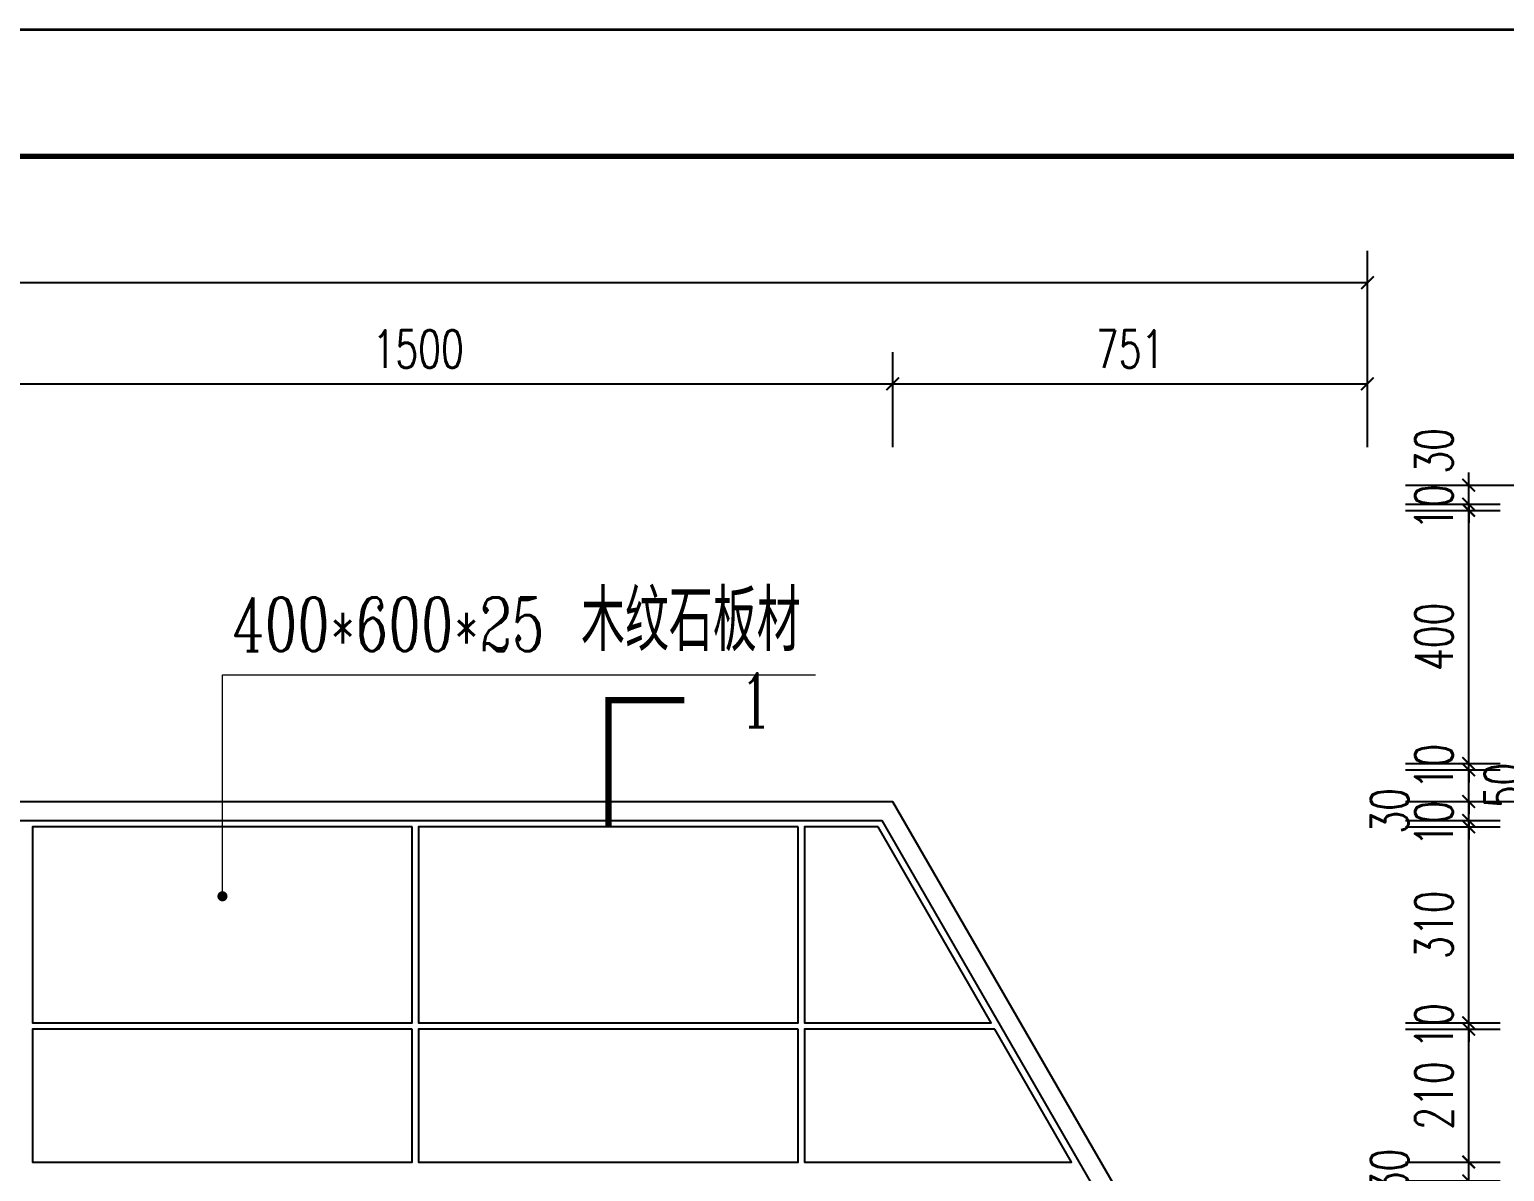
# Model space of a CAD drawing. Header units: millimetres. Extents: x 0 to 16820, y -11520 to 11880.
# Drawn here: x 7565 to 9897, y -4925 to -3120 of the extents above; entities that cross this region are included whole.
import ezdxf
from ezdxf.enums import TextEntityAlignment as Align

# ---------------------------------------------------------------- set-up
doc = ezdxf.new("R2010")
doc.units = ezdxf.units.MM
doc.header["$LTSCALE"] = 1000
for name, color, linetype, lineweight in [('A-ANNO-DIMS', 3, 'Continuous', 13), ('A-ANNO-IDEN-TEXT', 3, 'Continuous', 13), ('A-ANNO-SYMB', 4, 'Continuous', 13)]:
    doc.layers.add(name, color=color, linetype=linetype, lineweight=lineweight)
doc.layers.add('A-WALL-HATCH', color=252, linetype='Continuous')
doc.layers.add('图框层', color=7, linetype='Continuous')
doc.styles.add('_TCH_DIM_T3', font='SIMPLEX', dxfattribs={"width": 0.705882, "bigfont": 'GBCBIG'})
doc.styles.add('_TCH_LABEL', font='COMPLEX', dxfattribs={"bigfont": 'GBCBIG'})
doc.styles.add('宋体', font='', dxfattribs={"width": 0.8})
doc.styles.get('宋体').set_extended_font_data('SimSun')
doc.dimstyles.new('_TCH_ARCH&&20', dxfattribs={"dimtxt": 59.5, "dimasz": 20, "dimexe": 50, "dimexo": 60, "dimgap": 25.25, "dimtad": 1, "dimdec": 0, "dimzin": 0, "dimdsep": 46, "dimtxsty": '_TCH_DIM_T3', "dimblk": 'ARCHTICK', "dimcen": 0.09, "dimclrt": 7, "dimazin": 2, "dimtfac": 1, "dimtdec": 0, "dimtix": 1, "dimtmove": 2, "dimatfit": 3, "dimfxl": 20, "dimtolj": 1, "dimtzin": 0, "dimarcsym": 0})

# ---------------------------------------------------------------- blocks, each defined once
blk = doc.blocks.new('*U23')
at = {"layer": '图框层', "color": 4, "lineweight": 35}
blk.add_line((0, 420), (743, 420), dxfattribs=at)
at = {"layer": '图框层', "color": 0, "linetype": 'Continuous', "lineweight": 70}
blk.add_line((25, 410), (733, 410), dxfattribs=at)
at = {"layer": '图框层', "style": '宋体', "width": 0.8}
blk.add_attdef('合作设计单位', text='', height=3, dxfattribs=at).set_placement((698, 354), align=Align.MIDDLE_CENTER)
at = {"layer": '图框层', "style": '宋体'}
for tag, p in [('制图人', (695.5, 230.5)), ('设计人', (695.5, 223.5)), ('专业负责人', (695.5, 216.5)), ('设计主持人', (695.5, 209.5)), ('项目经理', (695.5, 202.5)), ('校对', (695.5, 195.5)), ('审核', (695.5, 188.5)), ('审定', (695.5, 181.5)), ('版号1', (671.51, 97.5)), ('版号1日期', (688.51, 97.5)), ('版号1内容', (706.51, 97.5)), ('版号1修改人', (723.51, 97.5)), ('版号2', (671.51, 90.5)), ('版号2日期', (688.51, 90.5)), ('版号2内容', (706.51, 90.5)), ('版号2修改人', (723.51, 90.5)), ('版号3', (671.51, 83.5)), ('版号3日期', (688.51, 83.5)), ('版号3内容', (706.51, 83.5)), ('版号3修改人', (723.51, 83.5)), ('工程名称', (706.5, 73)), ('子项名称', (706.63, 58.97)), ('设计号', (689, 48.5)), ('专业', (724, 48.5)), ('图名', (706.63, 37.9)), ('图号', (706.63, 23.95)), ('阶段', (689, 13.5)), ('日期', (724, 13.5))]:
    blk.add_attdef(tag, text='', height=2.5, dxfattribs=at).set_placement(p, align=Align.MIDDLE_CENTER)
blk = doc.blocks.new('_ArchTick')
at = {"color": 0, "linetype": 'ByBlock', "const_width": 0.15}
blk.add_lwpolyline([(-0.5, -0.5), (0.5, 0.5)], dxfattribs=at)
blk = doc.blocks.new('*D114')
at = {"layer": 'A-ANNO-DIMS', "color": 0, "lineweight": -2, "transparency": 16777216}
for p, q in [((9840, -4910), (9840, -4890)), ((9740, -4910), (9890, -4910)), ((9840, -4940), (9840, -4910)), ((9740, -4940), (9890, -4940)), ((9840, -4940), (9840, -4960))]:
    blk.add_line(p, q, dxfattribs=at)
at = {"layer": 'Defpoints', "color": 0, "transparency": 16777216}
for p in [(9680, -4910), (9840, -4910), (9680, -4940)]:
    blk.add_point(p, dxfattribs=at)
at = {"layer": 'A-ANNO-DIMS', "color": 0, "lineweight": -2, "transparency": 16777216, "xscale": 20, "yscale": 20, "zscale": 20}
for p, rotation in [((9840, -4910), 270), ((9840, -4940), 90)]:
    blk.add_blockref('_ArchTick', p, dxfattribs=dict(at, rotation=rotation))
at = {"layer": 'A-ANNO-DIMS', "color": 7, "transparency": 16777216, "insert": (9715, -4925), "char_height": 59.5, "attachment_point": 5, "rotation": 90, "style": '_TCH_DIM_T3'}
blk.add_mtext('\\A1;30', dxfattribs=at)
blk = doc.blocks.new('*D115')
at = {"layer": 'A-ANNO-DIMS', "color": 0, "lineweight": -2, "transparency": 16777216}
for p, q in [((9740, -4700), (9890, -4700)), ((9840, -4910), (9840, -4700)), ((9740, -4910), (9890, -4910))]:
    blk.add_line(p, q, dxfattribs=at)
at = {"layer": 'Defpoints', "color": 0, "transparency": 16777216}
for p in [(9680, -4700), (9840, -4700), (9680, -4910)]:
    blk.add_point(p, dxfattribs=at)
at = {"layer": 'A-ANNO-DIMS', "color": 0, "lineweight": -2, "transparency": 16777216, "xscale": 20, "yscale": 20, "zscale": 20}
for p, rotation in [((9840, -4700), 90), ((9840, -4910), 270)]:
    blk.add_blockref('_ArchTick', p, dxfattribs=dict(at, rotation=rotation))
at = {"layer": 'A-ANNO-DIMS', "color": 7, "transparency": 16777216, "insert": (9785, -4805), "char_height": 59.5, "attachment_point": 5, "rotation": 90, "style": '_TCH_DIM_T3'}
blk.add_mtext('\\A1;210', dxfattribs=at)
blk = doc.blocks.new('*D116')
at = {"layer": 'A-ANNO-DIMS', "color": 0, "lineweight": -2, "transparency": 16777216}
for p, q in [((9840, -4690), (9840, -4670)), ((9740, -4690), (9890, -4690)), ((9740, -4700), (9890, -4700)), ((9840, -4700), (9840, -4690)), ((9840, -4700), (9840, -4720))]:
    blk.add_line(p, q, dxfattribs=at)
at = {"layer": 'Defpoints', "color": 0, "transparency": 16777216}
for p in [(9680, -4690), (9680, -4700), (9840, -4690)]:
    blk.add_point(p, dxfattribs=at)
at = {"layer": 'A-ANNO-DIMS', "color": 0, "lineweight": -2, "transparency": 16777216, "xscale": 20, "yscale": 20, "zscale": 20}
for p, rotation in [((9840, -4690), 270), ((9840, -4700), 90)]:
    blk.add_blockref('_ArchTick', p, dxfattribs=dict(at, rotation=rotation))
at = {"layer": 'A-ANNO-DIMS', "color": 7, "transparency": 16777216, "insert": (9785, -4695), "char_height": 59.5, "attachment_point": 5, "rotation": 90, "style": '_TCH_DIM_T3'}
blk.add_mtext('\\A1;10', dxfattribs=at)
blk = doc.blocks.new('*D117')
at = {"layer": 'A-ANNO-DIMS', "color": 0, "lineweight": -2, "transparency": 16777216}
for p, q in [((9740, -4380), (9890, -4380)), ((9840, -4690), (9840, -4380)), ((9740, -4690), (9890, -4690))]:
    blk.add_line(p, q, dxfattribs=at)
at = {"layer": 'Defpoints', "color": 0, "transparency": 16777216}
for p in [(9680, -4380), (9840, -4380), (9680, -4690)]:
    blk.add_point(p, dxfattribs=at)
at = {"layer": 'A-ANNO-DIMS', "color": 0, "lineweight": -2, "transparency": 16777216, "xscale": 20, "yscale": 20, "zscale": 20}
for p, rotation in [((9840, -4380), 90), ((9840, -4690), 270)]:
    blk.add_blockref('_ArchTick', p, dxfattribs=dict(at, rotation=rotation))
at = {"layer": 'A-ANNO-DIMS', "color": 7, "transparency": 16777216, "insert": (9785, -4535), "char_height": 59.5, "attachment_point": 5, "rotation": 90, "style": '_TCH_DIM_T3'}
blk.add_mtext('\\A1;310', dxfattribs=at)
blk = doc.blocks.new('*D118')
at = {"layer": 'A-ANNO-DIMS', "color": 0, "lineweight": -2, "transparency": 16777216}
for p, q in [((9840, -4370), (9840, -4350)), ((9740, -4370), (9890, -4370)), ((9740, -4380), (9890, -4380)), ((9840, -4380), (9840, -4370)), ((9840, -4380), (9840, -4400))]:
    blk.add_line(p, q, dxfattribs=at)
at = {"layer": 'Defpoints', "color": 0, "transparency": 16777216}
for p in [(9680, -4370), (9680, -4380), (9840, -4370)]:
    blk.add_point(p, dxfattribs=at)
at = {"layer": 'A-ANNO-DIMS', "color": 0, "lineweight": -2, "transparency": 16777216, "xscale": 20, "yscale": 20, "zscale": 20}
for p, rotation in [((9840, -4370), 270), ((9840, -4380), 90)]:
    blk.add_blockref('_ArchTick', p, dxfattribs=dict(at, rotation=rotation))
at = {"layer": 'A-ANNO-DIMS', "color": 7, "transparency": 16777216, "insert": (9785, -4375), "char_height": 59.5, "attachment_point": 5, "rotation": 90, "style": '_TCH_DIM_T3'}
blk.add_mtext('\\A1;10', dxfattribs=at)
blk = doc.blocks.new('*D119')
at = {"layer": 'A-ANNO-DIMS', "color": 0, "lineweight": -2, "transparency": 16777216}
for p, q in [((9840, -4340), (9840, -4320)), ((9740, -4340), (9890, -4340)), ((9840, -4370), (9840, -4340)), ((9740, -4370), (9890, -4370)), ((9840, -4370), (9840, -4390))]:
    blk.add_line(p, q, dxfattribs=at)
at = {"layer": 'Defpoints', "color": 0, "transparency": 16777216}
for p in [(9680, -4340), (9840, -4340), (9680, -4370)]:
    blk.add_point(p, dxfattribs=at)
at = {"layer": 'A-ANNO-DIMS', "color": 0, "lineweight": -2, "transparency": 16777216, "xscale": 20, "yscale": 20, "zscale": 20}
for p, rotation in [((9840, -4340), 270), ((9840, -4370), 90)]:
    blk.add_blockref('_ArchTick', p, dxfattribs=dict(at, rotation=rotation))
at = {"layer": 'A-ANNO-DIMS', "color": 7, "transparency": 16777216, "insert": (9715, -4355), "char_height": 59.5, "attachment_point": 5, "rotation": 90, "style": '_TCH_DIM_T3'}
blk.add_mtext('\\A1;30', dxfattribs=at)
blk = doc.blocks.new('*D120')
at = {"layer": 'A-ANNO-DIMS', "color": 0, "lineweight": -2, "transparency": 16777216}
for p, q in [((9740, -4290), (9890, -4290)), ((9840, -4290), (9840, -4270)), ((9840, -4340), (9840, -4290)), ((9740, -4340), (9890, -4340)), ((9840, -4340), (9840, -4360))]:
    blk.add_line(p, q, dxfattribs=at)
at = {"layer": 'Defpoints', "color": 0, "transparency": 16777216}
for p in [(9680, -4290), (9840, -4290), (9680, -4340)]:
    blk.add_point(p, dxfattribs=at)
at = {"layer": 'A-ANNO-DIMS', "color": 0, "lineweight": -2, "transparency": 16777216, "xscale": 20, "yscale": 20, "zscale": 20}
for p, rotation in [((9840, -4290), 270), ((9840, -4340), 90)]:
    blk.add_blockref('_ArchTick', p, dxfattribs=dict(at, rotation=rotation))
at = {"layer": 'A-ANNO-DIMS', "color": 7, "transparency": 16777216, "insert": (9895, -4315), "char_height": 59.5, "attachment_point": 5, "rotation": 90, "style": '_TCH_DIM_T3'}
blk.add_mtext('\\A1;50', dxfattribs=at)
blk = doc.blocks.new('*D121')
at = {"layer": 'A-ANNO-DIMS', "color": 0, "lineweight": -2, "transparency": 16777216}
for p, q in [((9840, -4280), (9840, -4260)), ((9740, -4280), (9890, -4280)), ((9740, -4290), (9890, -4290)), ((9840, -4290), (9840, -4280)), ((9840, -4290), (9840, -4310))]:
    blk.add_line(p, q, dxfattribs=at)
at = {"layer": 'Defpoints', "color": 0, "transparency": 16777216}
for p in [(9680, -4280), (9680, -4290), (9840, -4280)]:
    blk.add_point(p, dxfattribs=at)
at = {"layer": 'A-ANNO-DIMS', "color": 0, "lineweight": -2, "transparency": 16777216, "xscale": 20, "yscale": 20, "zscale": 20}
for p, rotation in [((9840, -4280), 270), ((9840, -4290), 90)]:
    blk.add_blockref('_ArchTick', p, dxfattribs=dict(at, rotation=rotation))
at = {"layer": 'A-ANNO-DIMS', "color": 7, "transparency": 16777216, "insert": (9785, -4285), "char_height": 59.5, "attachment_point": 5, "rotation": 90, "style": '_TCH_DIM_T3'}
blk.add_mtext('\\A1;10', dxfattribs=at)
blk = doc.blocks.new('*D122')
at = {"layer": 'A-ANNO-DIMS', "color": 0, "lineweight": -2, "transparency": 16777216}
for p, q in [((9740, -3880), (9890, -3880)), ((9840, -4280), (9840, -3880)), ((9740, -4280), (9890, -4280))]:
    blk.add_line(p, q, dxfattribs=at)
at = {"layer": 'Defpoints', "color": 0, "transparency": 16777216}
for p in [(9680, -3880), (9840, -3880), (9680, -4280)]:
    blk.add_point(p, dxfattribs=at)
at = {"layer": 'A-ANNO-DIMS', "color": 0, "lineweight": -2, "transparency": 16777216, "xscale": 20, "yscale": 20, "zscale": 20}
for p, rotation in [((9840, -3880), 90), ((9840, -4280), 270)]:
    blk.add_blockref('_ArchTick', p, dxfattribs=dict(at, rotation=rotation))
at = {"layer": 'A-ANNO-DIMS', "color": 7, "transparency": 16777216, "insert": (9785, -4080), "char_height": 59.5, "attachment_point": 5, "rotation": 90, "style": '_TCH_DIM_T3'}
blk.add_mtext('\\A1;400', dxfattribs=at)
blk = doc.blocks.new('*D123')
at = {"layer": 'A-ANNO-DIMS', "color": 0, "lineweight": -2, "transparency": 16777216}
for p, q in [((9740, -3870), (9890, -3870)), ((9840, -3870), (9840, -3850)), ((9840, -3880), (9840, -3870)), ((9740, -3880), (9890, -3880)), ((9840, -3880), (9840, -3900))]:
    blk.add_line(p, q, dxfattribs=at)
at = {"layer": 'Defpoints', "color": 0, "transparency": 16777216}
for p in [(9680, -3870), (9840, -3870), (9680, -3880)]:
    blk.add_point(p, dxfattribs=at)
at = {"layer": 'A-ANNO-DIMS', "color": 0, "lineweight": -2, "transparency": 16777216, "xscale": 20, "yscale": 20, "zscale": 20}
for p, rotation in [((9840, -3870), 270), ((9840, -3880), 90)]:
    blk.add_blockref('_ArchTick', p, dxfattribs=dict(at, rotation=rotation))
at = {"layer": 'A-ANNO-DIMS', "color": 7, "transparency": 16777216, "insert": (9785, -3875), "char_height": 59.5, "attachment_point": 5, "rotation": 90, "style": '_TCH_DIM_T3'}
blk.add_mtext('\\A1;10', dxfattribs=at)
blk = doc.blocks.new('*D124')
at = {"layer": 'A-ANNO-DIMS', "color": 0, "lineweight": -2, "transparency": 16777216}
for p, q in [((9840, -3840), (9840, -3820)), ((9740, -3840), (9890, -3840)), ((9840, -3870), (9840, -3840)), ((9740, -3870), (9890, -3870)), ((9840, -3870), (9840, -3890))]:
    blk.add_line(p, q, dxfattribs=at)
at = {"layer": 'Defpoints', "color": 0, "transparency": 16777216}
for p in [(9680, -3840), (9840, -3840), (9680, -3870)]:
    blk.add_point(p, dxfattribs=at)
at = {"layer": 'A-ANNO-DIMS', "color": 0, "lineweight": -2, "transparency": 16777216, "xscale": 20, "yscale": 20, "zscale": 20}
for p, rotation in [((9840, -3840), 270), ((9840, -3870), 90)]:
    blk.add_blockref('_ArchTick', p, dxfattribs=dict(at, rotation=rotation))
at = {"layer": 'A-ANNO-DIMS', "color": 7, "transparency": 16777216, "insert": (9785, -3786), "char_height": 59.5, "attachment_point": 5, "rotation": 90, "style": '_TCH_DIM_T3'}
blk.add_mtext('\\A1;30', dxfattribs=at)
blk = doc.blocks.new('*D218')
at = {"layer": 'A-ANNO-DIMS', "color": 0, "lineweight": -2, "transparency": 16777216}
for p, q in [((1180, -3780), (1180, -3470)), ((9680, -3780), (9680, -3470)), ((1180, -3520), (9680, -3520))]:
    blk.add_line(p, q, dxfattribs=at)
at = {"layer": 'Defpoints', "color": 0, "transparency": 16777216}
for p in [(9680, -3520), (1180, -3840), (9680, -3840)]:
    blk.add_point(p, dxfattribs=at)
at = {"layer": 'A-ANNO-DIMS', "color": 0, "lineweight": -2, "transparency": 16777216, "xscale": 20, "yscale": 20, "zscale": 20, "rotation": 180}
blk.add_blockref('_ArchTick', (1180, -3520), dxfattribs=at)
at = {"layer": 'A-ANNO-DIMS', "color": 0, "lineweight": -2, "transparency": 16777216, "xscale": 20, "yscale": 20, "zscale": 20}
blk.add_blockref('_ArchTick', (9680, -3520), dxfattribs=at)
at = {"layer": 'A-ANNO-DIMS', "color": 7, "transparency": 16777216, "insert": (5430, -3465), "char_height": 59.5, "attachment_point": 5, "style": '_TCH_DIM_T3'}
blk.add_mtext('\\A1;8500', dxfattribs=at)
blk = doc.blocks.new('*D226')
at = {"layer": 'A-ANNO-DIMS', "color": 0, "lineweight": -2, "transparency": 16777216}
for p, q in [((7429.5, -3780), (7429.5, -3630)), ((8929.5, -3780), (8929.5, -3630)), ((7429.5, -3680), (8929.5, -3680))]:
    blk.add_line(p, q, dxfattribs=at)
at = {"layer": 'Defpoints', "color": 0, "transparency": 16777216}
for p in [(8929.5, -3680), (7429.5, -3840), (8929.5, -3840)]:
    blk.add_point(p, dxfattribs=at)
at = {"layer": 'A-ANNO-DIMS', "color": 0, "lineweight": -2, "transparency": 16777216, "xscale": 20, "yscale": 20, "zscale": 20, "rotation": 180}
blk.add_blockref('_ArchTick', (7429.5, -3680), dxfattribs=at)
at = {"layer": 'A-ANNO-DIMS', "color": 0, "lineweight": -2, "transparency": 16777216, "xscale": 20, "yscale": 20, "zscale": 20}
blk.add_blockref('_ArchTick', (8929.5, -3680), dxfattribs=at)
at = {"layer": 'A-ANNO-DIMS', "color": 7, "transparency": 16777216, "insert": (8179.5, -3625), "char_height": 59.5, "attachment_point": 5, "style": '_TCH_DIM_T3'}
blk.add_mtext('\\A1;1500', dxfattribs=at)
blk = doc.blocks.new('*D227')
at = {"layer": 'A-ANNO-DIMS', "color": 0, "lineweight": -2, "transparency": 16777216}
for p, q in [((8929.5, -3780), (8929.5, -3630)), ((9680, -3780), (9680, -3630)), ((8929.5, -3680), (9680, -3680))]:
    blk.add_line(p, q, dxfattribs=at)
at = {"layer": 'Defpoints', "color": 0, "transparency": 16777216}
for p in [(9680, -3680), (8929.5, -3840), (9680, -3840)]:
    blk.add_point(p, dxfattribs=at)
at = {"layer": 'A-ANNO-DIMS', "color": 0, "lineweight": -2, "transparency": 16777216, "xscale": 20, "yscale": 20, "zscale": 20, "rotation": 180}
blk.add_blockref('_ArchTick', (8929.5, -3680), dxfattribs=at)
at = {"layer": 'A-ANNO-DIMS', "color": 0, "lineweight": -2, "transparency": 16777216, "xscale": 20, "yscale": 20, "zscale": 20}
blk.add_blockref('_ArchTick', (9680, -3680), dxfattribs=at)
at = {"layer": 'A-ANNO-DIMS', "color": 7, "transparency": 16777216, "insert": (9304.8, -3625), "char_height": 59.5, "attachment_point": 5, "style": '_TCH_DIM_T3'}
blk.add_mtext('\\A1;751', dxfattribs=at)
blk = doc.blocks.new('*D266')
at = {"layer": 'A-ANNO-DIMS', "color": 0, "lineweight": -2, "transparency": 16777216}
for p, q in [((9740, -4340), (10050, -4340)), ((10000, -5640), (10000, -4340)), ((9740, -5640), (10050, -5640))]:
    blk.add_line(p, q, dxfattribs=at)
at = {"layer": 'Defpoints', "color": 0, "transparency": 16777216}
for p in [(9680, -4340), (10000, -4340), (9680, -5640)]:
    blk.add_point(p, dxfattribs=at)
at = {"layer": 'A-ANNO-DIMS', "color": 0, "lineweight": -2, "transparency": 16777216, "xscale": 20, "yscale": 20, "zscale": 20}
for p, rotation in [((10000, -4340), 90), ((10000, -5640), 270)]:
    blk.add_blockref('_ArchTick', p, dxfattribs=dict(at, rotation=rotation))
at = {"layer": 'A-ANNO-DIMS', "color": 7, "transparency": 16777216, "insert": (9945, -4990), "char_height": 59.5, "attachment_point": 5, "rotation": 90, "style": '_TCH_DIM_T3'}
blk.add_mtext('\\A1;1300', dxfattribs=at)
blk = doc.blocks.new('*D267')
at = {"layer": 'A-ANNO-DIMS', "color": 0, "lineweight": -2, "transparency": 16777216}
for p, q in [((9740, -3840), (10050, -3840)), ((10000, -4340), (10000, -3840)), ((9740, -4340), (10050, -4340))]:
    blk.add_line(p, q, dxfattribs=at)
at = {"layer": 'Defpoints', "color": 0, "transparency": 16777216}
for p in [(9680, -3840), (10000, -3840), (9680, -4340)]:
    blk.add_point(p, dxfattribs=at)
at = {"layer": 'A-ANNO-DIMS', "color": 0, "lineweight": -2, "transparency": 16777216, "xscale": 20, "yscale": 20, "zscale": 20}
for p, rotation in [((10000, -3840), 90), ((10000, -4340), 270)]:
    blk.add_blockref('_ArchTick', p, dxfattribs=dict(at, rotation=rotation))
at = {"layer": 'A-ANNO-DIMS', "color": 7, "transparency": 16777216, "insert": (9945, -4090), "char_height": 59.5, "attachment_point": 5, "rotation": 90, "style": '_TCH_DIM_T3'}
blk.add_mtext('\\A1;500', dxfattribs=at)
blk = doc.blocks.new('*D268')
at = {"layer": 'A-ANNO-DIMS', "color": 0, "lineweight": -2, "transparency": 16777216}
for p, q in [((9740, -3840), (10210, -3840)), ((10160, -5640), (10160, -3840)), ((9740, -5640), (10210, -5640))]:
    blk.add_line(p, q, dxfattribs=at)
at = {"layer": 'Defpoints', "color": 0, "transparency": 16777216}
for p in [(9680, -3840), (10160, -3840), (9680, -5640)]:
    blk.add_point(p, dxfattribs=at)
at = {"layer": 'A-ANNO-DIMS', "color": 0, "lineweight": -2, "transparency": 16777216, "xscale": 20, "yscale": 20, "zscale": 20}
for p, rotation in [((10160, -3840), 90), ((10160, -5640), 270)]:
    blk.add_blockref('_ArchTick', p, dxfattribs=dict(at, rotation=rotation))
at = {"layer": 'A-ANNO-DIMS', "color": 7, "transparency": 16777216, "insert": (10105, -4740), "char_height": 59.5, "attachment_point": 5, "rotation": 90, "style": '_TCH_DIM_T3'}
blk.add_mtext('\\A1;1800', dxfattribs=at)

msp = doc.modelspace()

# ---------------------------------------------------------------- linework, layer by layer
at = {"layer": 'A-ANNO-IDEN-TEXT'}
for p, q in [((7870.03683, -4490.00255), (7870.03683, -4140.00255)), ((7870.03683, -4140.00255), (8807.2759, -4140.00255))]:
    msp.add_line(p, q, dxfattribs=at)
at = {"layer": 'A-ANNO-IDEN-TEXT', "const_width": 8}
msp.add_lwpolyline([(7870.03683, -4494.00255, 1), (7870.03683, -4486.00255, 1)], format="xyb", close=True, dxfattribs=at)
at = {"layer": 'A-ANNO-SYMB', "const_width": 10}
msp.add_lwpolyline([(8600.03683, -4180.00255), (8480.03683, -4180.00255), (8480.03683, -4380.00255)], dxfattribs=at)
at = {"layer": 'A-WALL-HATCH'}
for points in [[(1180.03683, -5640.00255), (1866.24022, -4660.00255), (2716.24022, -4660.00255), (3290.4104, -3840.00255), (7196.32765, -3840.00255), (7429.48148, -4340.00255), (8929.48148, -4340.00255), (9680.03683, -5640.00255)], [(1216.66007, -5640.00255), (1881.85723, -4690.00255), (2731.85723, -4690.00255), (3306.02741, -3870.00255), (7177.21554, -3870.00255), (7410.36937, -4370.00255), (8912.16097, -4370.00255), (9645.39581, -5640.00255)]]:
    msp.add_lwpolyline(points, dxfattribs=at)
for points in [[(8170.03683, -4380.00255), (7570.03683, -4380.00255), (7570.03683, -4690.00255), (8170.03683, -4690.00255)], [(8780.03683, -4380.00255), (8180.03683, -4380.00255), (8180.03683, -4690.00255), (8780.03683, -4690.00255)], [(8906.38747, -4380.00255), (8790.03683, -4380.00255), (8790.03683, -4690.00255), (9085.36605, -4690.00255)], [(8170.03683, -4700.00255), (7570.03683, -4700.00255), (7570.03683, -4910.00255), (8170.03683, -4910.00255)], [(8780.03683, -4700.00255), (8180.03683, -4700.00255), (8180.03683, -4910.00255), (8780.03683, -4910.00255)], [(9091.13955, -4700.00255), (8790.03683, -4700.00255), (8790.03683, -4910.00255), (9212.38311, -4910.00255)]]:
    msp.add_lwpolyline(points, close=True, dxfattribs=at)

# ---------------------------------------------------------------- block references
at = {"xscale": 20, "yscale": 20, "zscale": 20}
msp.add_blockref('*U23', (0.03683, -11520.00255), dxfattribs=at)

# ---------------------------------------------------------------- texts
at = {"layer": 'A-ANNO-IDEN-TEXT', "color": 7, "style": '_TCH_LABEL'}
msp.add_text('木纹石板材', height=96.453901, dxfattribs=at).set_placement((8436.85036, -4102.55575))
at = {"layer": 'A-ANNO-IDEN-TEXT', "color": 7, "style": '_TCH_LABEL', "width": 0.705882}
msp.add_text('400*600*25', height=85, dxfattribs=at).set_placement((7885.42179, -4102.55575))
at = {"layer": 'A-ANNO-SYMB', "color": 7, "style": '_TCH_LABEL', "width": 0.705882}
msp.add_text('1', height=85, dxfattribs=at).set_placement((8687.17968, -4222.50255))

# ---------------------------------------------------------------- dimensions: what is measured, and where the dimension line sits
at = {"layer": 'A-ANNO-DIMS'}
for p1, p2, distance, picture, middle in [((1180.03683, -3840.00255), (9680.03683, -3840.00255), 320, '*D218', (5430.03683, -3465.00255)), ((7429.48148, -3840.00255), (8929.48148, -3840.00255), 160, '*D226', (8179.48148, -3625.00255)), ((8929.48148, -3840.00255), (9680.03683, -3840.00255), 160, '*D227', (9304.75915, -3625.00255)), ((9680.03683, -4340.00255), (9680.03683, -3840.00255), -320, '*D267', (9945.03683, -4090.00255)), ((9680.03683, -5640.00255), (9680.03683, -3840.00255), -480, '*D268', (10105.03683, -4740.00255)), ((9680.03683, -3880.00255), (9680.03683, -3870.00255), -160, '*D123', (9785.03683, -3875.00255)), ((9680.03683, -4280.00255), (9680.03683, -3880.00255), -160, '*D122', (9785.03683, -4080.00255)), ((9680.03683, -4290.00255), (9680.03683, -4280.00255), -160, '*D121', (9785.03683, -4285.00255)), ((9680.03683, -5640.00255), (9680.03683, -4340.00255), -320, '*D266', (9945.03683, -4990.00255)), ((9680.03683, -4380.00255), (9680.03683, -4370.00255), -160, '*D118', (9785.03683, -4375.00255)), ((9680.03683, -4690.00255), (9680.03683, -4380.00255), -160, '*D117', (9785.03683, -4535.00255)), ((9680.03683, -4700.00255), (9680.03683, -4690.00255), -160, '*D116', (9785.03683, -4695.00255)), ((9680.03683, -4910.00255), (9680.03683, -4700.00255), -160, '*D115', (9785.03683, -4805.00255))]:
    dim = msp.add_aligned_dim(p1=p1, p2=p2, distance=distance, dimstyle='_TCH_ARCH&&20', dxfattribs=at)
    dim.commit()
    dim.dimension.update_dxf_attribs({"geometry": picture, "text_midpoint": middle})
for base, p1, p2, picture, middle in [((9840.03683, -3840.00255), (9680.03683, -3870.00255), (9680.03683, -3840.00255), '*D124', (9785.03683, -3786.00255)), ((9840.03683, -4290.00255), (9680.03683, -4340.00255), (9680.03683, -4290.00255), '*D120', (9895.03683, -4315.00255)), ((9840.03683, -4340.00255), (9680.03683, -4370.00255), (9680.03683, -4340.00255), '*D119', (9715.03683, -4355.00255)), ((9840.03683, -4910.00255), (9680.03683, -4940.00255), (9680.03683, -4910.00255), '*D114', (9715.03683, -4925.00255))]:
    dim = msp.add_linear_dim(base=base, p1=p1, p2=p2, angle=90, dimstyle='_TCH_ARCH&&20', dxfattribs=at)
    dim.commit()
    dim.dimension.update_dxf_attribs({"geometry": picture, "text_midpoint": middle, "dimtype": 129})

doc.saveas('drawing.dxf')
